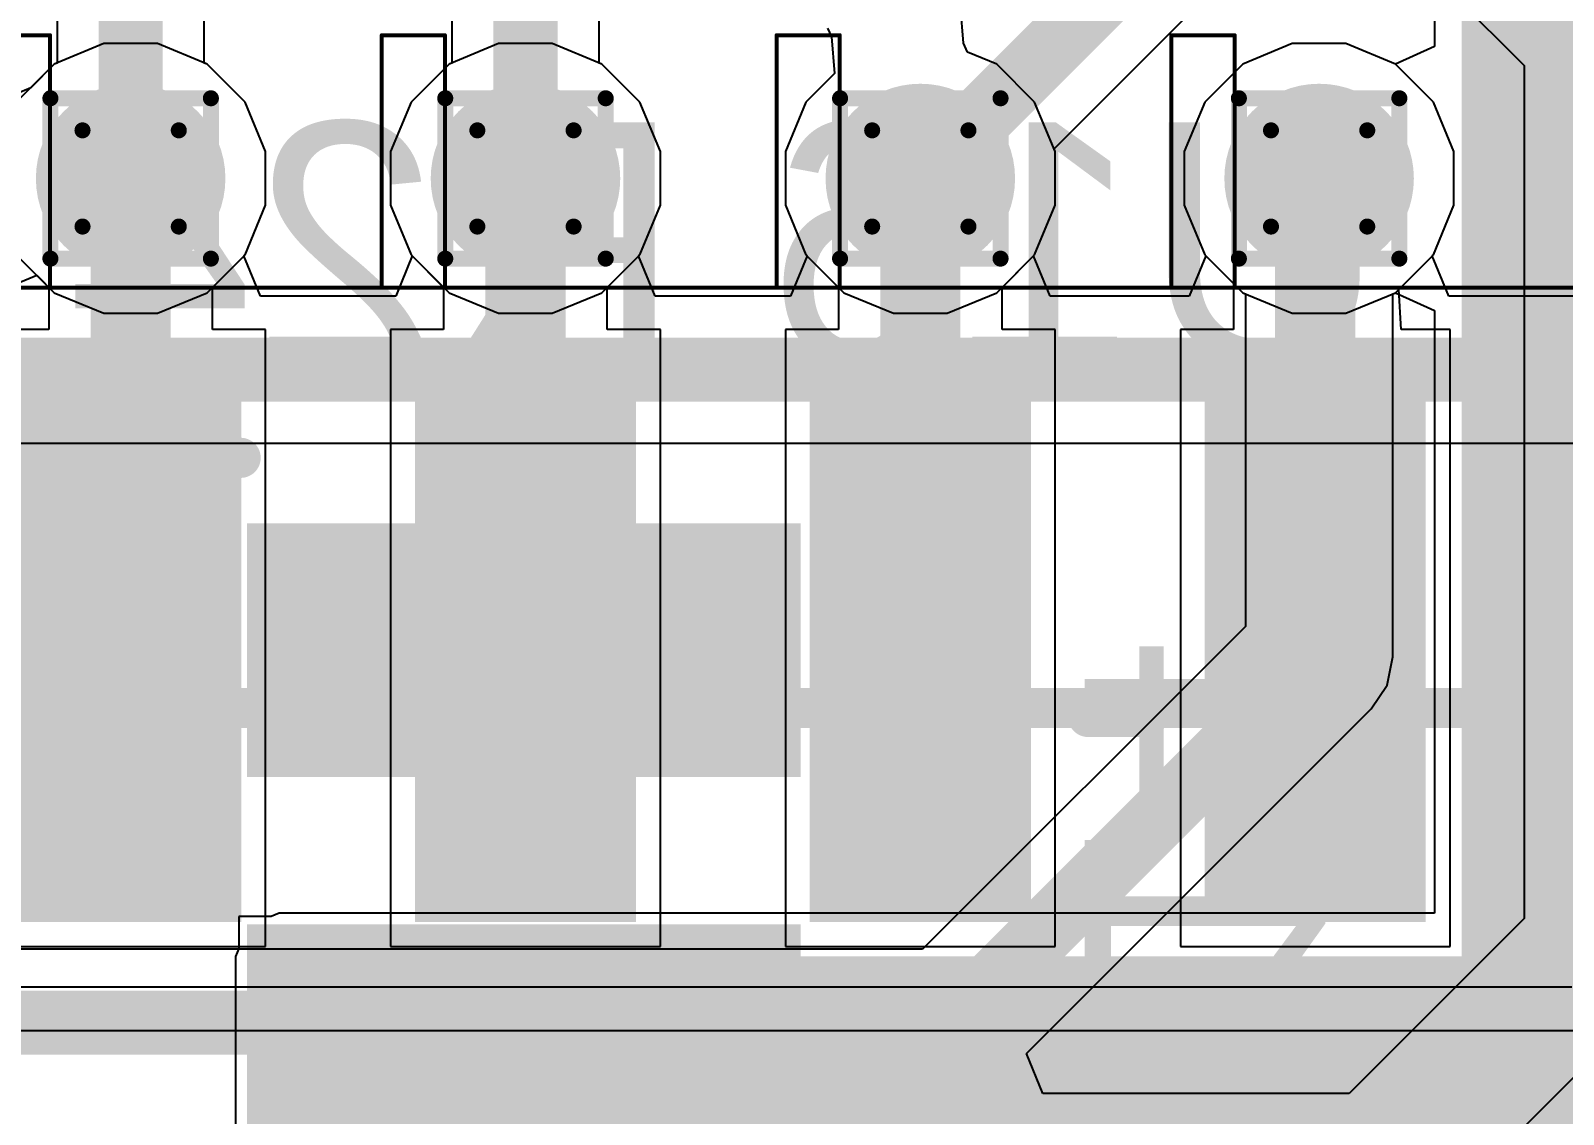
# Model space of a CAD drawing. Header units: inches. Extents: x -6 to 5433, y -4 to 5447.
# Drawn here: x 34.291 to 39.143, y -0.291 to 3.142 of the extents above; entities that cross this region are included whole.
import ezdxf

# ---------------------------------------------------------------- set-up
doc = ezdxf.new("R2010")
doc.units = ezdxf.units.IN
for name, color, linetype in [('Bottom Layer', 5, 'Continuous'), ('Bottom Overlay', 54, 'Continuous'), ('Bottom Paste', 16, 'Continuous'), ('Bottom Solder', 6, 'Continuous'), ('Dimensions', 6, 'Continuous'), ('Drill Drawing', 1, 'Continuous'), ('Ground', 16, 'Continuous'), ('Mechanical 4', 56, 'Continuous'), ('Power', 76, 'Continuous'), ('Top Layer', 1, 'Continuous'), ('Top Overlay', 2, 'Continuous'), ('Top Paste', 8, 'Continuous'), ('Top Solder', 216, 'Continuous'), ('Via Holes', 16, 'Continuous')]:
    doc.layers.add(name, color=color, linetype=linetype)
doc.styles.add('Arial', font='', dxfattribs={"height": 0.2})
doc.styles.get('Arial').set_extended_font_data('Arial')

# ---------------------------------------------------------------- blocks, each defined once
blk = doc.blocks.new('SOIC_8_0_154___3_90___W______B_25')
at = {"layer": 'Bottom Layer'}
for points in [[(3.475, 2.205), (3.475, 1.605), (1.925, 1.605), (1.925, 2.205)], [(3.475, 0.935), (3.475, 0.335), (1.925, 0.335), (1.925, 0.935)]]:
    blk.add_hatch(color=5, dxfattribs=at).paths.add_polyline_path(points)
at = {"layer": 'Bottom Paste'}
for points in [[(3.475, 2.205), (3.475, 1.605), (1.925, 1.605), (1.925, 2.205)], [(3.475, 0.935), (3.475, 0.335), (1.925, 0.335), (1.925, 0.935)]]:
    blk.add_hatch(color=16, dxfattribs=at).paths.add_polyline_path(points)
at = {"layer": 'Bottom Solder'}
for points in [[(3.5766, 2.3066), (3.5766, 1.5034), (1.8234, 1.5034), (1.8234, 2.3066)], [(3.5766, 1.0366), (3.5766, 0.2334), (1.8234, 0.2334), (1.8234, 1.0366)]]:
    blk.add_hatch(color=6, dxfattribs=at).paths.add_polyline_path(points)
at = {"layer": 'Bottom Overlay'}
blk.add_lwpolyline([(-1.8288, 2.5146, 0.127, 0.127, 0), (1.8034, 2.5146, 0.127, 0.127, 0)], format="xyseb", dxfattribs=at)
blk.add_lwpolyline([(1.7716, 2.5146, 0.0635, 0.0635, 1), (1.8352, 2.5146, 0.0635, 0.0635, 1)], format="xyseb", close=True, dxfattribs=at)
blk = doc.blocks.new('MY_927_02_B_30')
at = {"layer": 'Bottom Layer'}
blk.add_hatch(color=5, dxfattribs=at).paths.add_polyline_path([(4.7, 2.25), (8.2, 2.25), (8.2, -2.25), (4.7, -2.25)])
at = {"layer": 'Bottom Paste'}
blk.add_hatch(color=16, dxfattribs=at).paths.add_polyline_path([(4.7, 2.25), (8.2, 2.25), (8.2, -2.25), (4.7, -2.25)])
at = {"layer": 'Bottom Solder'}
blk.add_hatch(color=6, dxfattribs=at).paths.add_polyline_path([(4.6492, 2.3008), (8.2508, 2.3008), (8.2508, -2.3008), (4.6492, -2.3008)])
blk = doc.blocks.new('SM08B_GHS_TB_LF__SN__156')
at = {"layer": 'Top Layer'}
for points in [[(-0.9251, 2.4499), (-0.3251, 2.4499), (-0.3251, 0.7499), (-0.9251, 0.7499)], [(0.3248, 2.4499), (0.9248, 2.4499), (0.9248, 0.7499), (0.3248, 0.7499)], [(1.5748, 2.4499), (2.1748, 2.4499), (2.1748, 0.7499), (1.5748, 0.7499)], [(2.825, 2.4499), (3.425, 2.4499), (3.425, 0.7499), (2.825, 0.7499)]]:
    blk.add_hatch(color=1, dxfattribs=at).paths.add_polyline_path(points)
at = {"layer": 'Top Paste'}
for points in [[(-0.9251, 2.4499), (-0.3251, 2.4499), (-0.3251, 0.7499), (-0.9251, 0.7499)], [(0.3248, 2.4499), (0.9248, 2.4499), (0.9248, 0.7499), (0.3248, 0.7499)], [(1.5748, 2.4499), (2.1748, 2.4499), (2.1748, 0.7499), (1.5748, 0.7499)], [(2.825, 2.4499), (3.425, 2.4499), (3.425, 0.7499), (2.825, 0.7499)]]:
    blk.add_hatch(color=8, dxfattribs=at).paths.add_polyline_path(points)
at = {"layer": 'Top Solder'}
for points in [[(-0.9751, 2.5), (-0.2751, 2.5), (-0.2751, 0.6999), (-0.9751, 0.6999)], [(0.2748, 2.5), (0.9749, 2.5), (0.9749, 0.6999), (0.2748, 0.6999)], [(1.5248, 2.5), (2.2248, 2.5), (2.2248, 0.6999), (1.5248, 0.6999)], [(2.775, 2.5), (3.475, 2.5), (3.475, 0.6999), (2.775, 0.6999)]]:
    blk.add_hatch(color=216, dxfattribs=at).paths.add_polyline_path(points)
at = {"layer": 'Top Overlay'}
for points in [[(-0.094, 1.3499, 0.1274, 0.1274, 0), (0.0937, 1.3499, 0.1274, 0.1274, 0)], [(1.156, 1.3499, 0.1274, 0.1274, 0), (1.3437, 1.3499, 0.1274, 0.1274, 0)], [(2.406, 1.3499, 0.1274, 0.1274, 0), (2.5937, 1.3499, 0.1274, 0.1274, 0)], [(3.656, 1.3499, 0.1274, 0.1274, 0), (3.8437, 1.3499, 0.1274, 0.1274, 0)]]:
    blk.add_lwpolyline(points, format="xyseb", dxfattribs=at)
for points in [[(-0.1259, 1.3499, 0.0637, 0.0637, 1), (-0.0622, 1.3499, 0.0637, 0.0637, 1)], [(0.0619, 1.3499, 0.0637, 0.0637, 1), (0.1255, 1.3499, 0.0637, 0.0637, 1)], [(1.1241, 1.3499, 0.0637, 0.0637, 1), (1.1878, 1.3499, 0.0637, 0.0637, 1)], [(1.3119, 1.3499, 0.0637, 0.0637, 1), (1.3756, 1.3499, 0.0637, 0.0637, 1)], [(2.3741, 1.3499, 0.0637, 0.0637, 1), (2.4378, 1.3499, 0.0637, 0.0637, 1)], [(2.5619, 1.3499, 0.0637, 0.0637, 1), (2.6256, 1.3499, 0.0637, 0.0637, 1)], [(3.6242, 1.3499, 0.0637, 0.0637, 1), (3.6878, 1.3499, 0.0637, 0.0637, 1)], [(3.8119, 1.3499, 0.0637, 0.0637, 1), (3.8756, 1.3499, 0.0637, 0.0637, 1)]]:
    blk.add_lwpolyline(points, format="xyseb", close=True, dxfattribs=at)

msp = doc.modelspace()

# ---------------------------------------------------------------- hatches: boundary and pattern name
at = {"layer": 'Bottom Layer'}
for points in [[(38.8723, -1.1519), (43.4594, -1.1519), (43.4594, 3.3481), (38.8723, 3.3481)], [(35.0771, -0.3905), (39.243, -0.3905), (39.243, 0.2095), (35.0771, 0.2095)]]:
    msp.add_hatch(color=5, dxfattribs=at).paths.add_polyline_path(points)
h = msp.add_hatch(color=5, dxfattribs=at)
edge = h.paths.add_edge_path()
edge.add_arc((34.6073, 2.6741), 0.3, 0, 360)
h = msp.add_hatch(color=5, dxfattribs=at)
edge = h.paths.add_edge_path()
edge.add_arc((35.8572, 2.6741), 0.3, 0, 360)
h = msp.add_hatch(color=5, dxfattribs=at)
edge = h.paths.add_edge_path()
edge.add_arc((37.1071, 2.6741), 0.3, 0, 360)
h = msp.add_hatch(color=5, dxfattribs=at)
edge = h.paths.add_edge_path()
edge.add_arc((38.3696, 2.6741), 0.3, 0, 360)
at = {"layer": 'Ground'}
h = msp.add_hatch(color=16, dxfattribs=at)
edge = h.paths.add_edge_path()
edge.add_arc((34.6073, 2.6741), 0.3, 0, 360)
h = msp.add_hatch(color=16, dxfattribs=at)
edge = h.paths.add_edge_path()
edge.add_arc((35.8572, 2.6741), 0.3, 0, 360)
h = msp.add_hatch(color=16, dxfattribs=at)
edge = h.paths.add_edge_path()
edge.add_arc((37.1071, 2.6741), 0.3, 0, 360)
h = msp.add_hatch(color=16, dxfattribs=at)
edge = h.paths.add_edge_path()
edge.add_arc((38.3696, 2.6741), 0.3, 0, 360)
at = {"layer": 'Power'}
h = msp.add_hatch(color=76, dxfattribs=at)
edge = h.paths.add_edge_path()
edge.add_arc((34.6073, 2.6741), 0.3, 0, 360)
h = msp.add_hatch(color=76, dxfattribs=at)
edge = h.paths.add_edge_path()
edge.add_arc((35.8572, 2.6741), 0.3, 0, 360)
h = msp.add_hatch(color=76, dxfattribs=at)
edge = h.paths.add_edge_path()
edge.add_arc((37.1071, 2.6741), 0.3, 0, 360)
h = msp.add_hatch(color=76, dxfattribs=at)
edge = h.paths.add_edge_path()
edge.add_arc((38.3696, 2.6741), 0.3, 0, 360)
at = {"layer": 'Top Layer'}
h = msp.add_hatch(color=1, dxfattribs=at)
edge = h.paths.add_edge_path()
edge.add_arc((34.6073, 2.6741), 0.3, 0, 360)
h = msp.add_hatch(color=1, dxfattribs=at)
edge = h.paths.add_edge_path()
edge.add_arc((35.8572, 2.6741), 0.3, 0, 360)
h = msp.add_hatch(color=1, dxfattribs=at)
edge = h.paths.add_edge_path()
edge.add_arc((37.1071, 2.6741), 0.3, 0, 360)
h = msp.add_hatch(color=1, dxfattribs=at)
edge = h.paths.add_edge_path()
edge.add_arc((38.3696, 2.6741), 0.3, 0, 360)
at = {"layer": 'Via Holes'}
h = msp.add_hatch(color=7, dxfattribs=at)
edge = h.paths.add_edge_path()
edge.add_arc((34.6073, 2.6741), 0.15, 0, 360)
h = msp.add_hatch(color=7, dxfattribs=at)
edge = h.paths.add_edge_path()
edge.add_arc((35.8572, 2.6741), 0.15, 0, 360)
h = msp.add_hatch(color=7, dxfattribs=at)
edge = h.paths.add_edge_path()
edge.add_arc((37.1071, 2.6741), 0.15, 0, 360)
h = msp.add_hatch(color=7, dxfattribs=at)
edge = h.paths.add_edge_path()
edge.add_arc((38.3696, 2.6741), 0.15, 0, 360)

# ---------------------------------------------------------------- linework, layer by layer
at = {"layer": 'Bottom Layer'}
for p, q in [((38.7348, 3.3481), (38.7348, 3.0923)), ((37.2436, 3.1022), (37.2339, 3.2184)), ((36.8137, 3.1505), (36.8261, 3.1229)), ((36.8261, 3.1229), (36.8358, 3.0066)), ((34.5223, 3.1011), (34.3654, 3.0361)), ((34.6922, 3.1011), (34.5223, 3.1011)), ((34.8491, 3.0361), (34.6922, 3.1011)), ((35.7723, 3.1011), (35.6153, 3.0361)), ((35.9421, 3.1011), (35.7723, 3.1011)), ((36.0991, 3.0361), (35.9421, 3.1011)), ((37.256, 3.0746), (37.2436, 3.1022)), ((37.349, 3.0361), (37.256, 3.0746)), ((38.2846, 3.1011), (38.1277, 3.0361)), ((38.4545, 3.1011), (38.2846, 3.1011)), ((38.6114, 3.0361), (38.4545, 3.1011)), ((38.7348, 3.0923), (38.6114, 3.0361)), ((34.3654, 3.0361), (34.2908, 2.9615)), ((34.9693, 2.916), (34.8491, 3.0361)), ((35.6153, 3.0361), (35.4952, 2.916)), ((36.2192, 2.916), (36.0991, 3.0361)), ((37.4691, 2.916), (37.349, 3.0361)), ((38.1277, 3.0361), (38.0076, 2.916)), ((34.2908, 2.9615), (34.1828, 2.9154)), ((36.8358, 3.0066), (36.7452, 2.916)), ((35.0343, 2.7591), (34.9693, 2.916)), ((35.4952, 2.916), (35.4302, 2.7591)), ((36.2842, 2.7591), (36.2192, 2.916)), ((36.7452, 2.916), (36.6801, 2.7591)), ((37.5341, 2.7591), (37.4691, 2.916)), ((38.0076, 2.916), (37.9426, 2.7591)), ((35.0343, 2.5892), (35.0343, 2.7591)), ((35.4302, 2.7591), (35.4302, 2.5892)), ((36.2842, 2.5892), (36.2842, 2.7591)), ((36.6801, 2.7591), (36.6801, 2.5892)), ((37.5341, 2.5892), (37.5341, 2.7591)), ((37.9426, 2.7591), (37.9426, 2.5892)), ((34.9693, 2.4322), (35.0343, 2.5892)), ((35.4302, 2.5892), (35.4952, 2.4322)), ((36.2192, 2.4322), (36.2842, 2.5892)), ((36.6801, 2.5892), (36.7452, 2.4322)), ((37.4691, 2.4322), (37.5341, 2.5892)), ((37.9426, 2.5892), (38.0076, 2.4322)), ((34.8491, 2.3121), (34.9693, 2.4322)), ((35.4952, 2.4322), (35.6153, 2.3121)), ((36.0991, 2.3121), (36.2192, 2.4322)), ((36.7452, 2.4322), (36.8653, 2.3121)), ((37.349, 2.3121), (37.4691, 2.4322)), ((38.0076, 2.4322), (38.1277, 2.3121)), ((34.1828, 2.3151), (34.3098, 2.3677)), ((34.3098, 2.3677), (34.3654, 2.3121)), ((34.3654, 2.3121), (34.5223, 2.2471)), ((34.6922, 2.2471), (34.8491, 2.3121)), ((35.6153, 2.3121), (35.7723, 2.2471)), ((35.9421, 2.2471), (36.0991, 2.3121)), ((36.8653, 2.3121), (37.0222, 2.2471)), ((37.1921, 2.2471), (37.349, 2.3121)), ((38.1277, 2.3121), (38.2846, 2.2471)), ((38.4545, 2.2471), (38.6114, 2.3121)), ((38.6114, 2.3121), (38.7348, 2.2559)), ((34.5223, 2.2471), (34.6922, 2.2471)), ((35.7723, 2.2471), (35.9421, 2.2471)), ((37.0222, 2.2471), (37.1921, 2.2471)), ((38.2846, 2.2471), (38.4545, 2.2471)), ((38.7348, 2.2559), (38.7348, 0.347)), ((35.0771, 0.347), (35.0518, 0.3365)), ((38.7348, 0.347), (35.0771, 0.347)), ((35.0518, 0.3365), (34.9501, 0.3365)), ((34.9501, 0.3365), (34.9501, 0.2348)), ((34.9501, 0.2348), (34.9396, 0.2095)), ((34.9396, 0.2095), (34.9396, -0.3905))]:
    msp.add_line(p, q, dxfattribs=at)
at = {"layer": 'Dimensions'}
msp.add_lwpolyline([(32.5832, 0.9965, 0.127, 0.127, 0), (61.5832, 0.9965, 0.127, 0.127, 0)], format="xyseb", dxfattribs=at)
at = {"layer": 'Drill Drawing'}
for points in [[(34.3533, 2.9281, 0.0508, 0.0508, 0), (34.8613, 2.9281, 0.0508, 0.0508, 0)], [(34.3533, 2.4201, 0.0508, 0.0508, 0), (34.3533, 2.9281, 0.0508, 0.0508, 0)], [(34.8613, 2.4201, 0.0508, 0.0508, 0), (34.8613, 2.9281, 0.0508, 0.0508, 0)], [(35.6032, 2.9281, 0.0508, 0.0508, 0), (36.1112, 2.9281, 0.0508, 0.0508, 0)], [(35.6032, 2.4201, 0.0508, 0.0508, 0), (35.6032, 2.9281, 0.0508, 0.0508, 0)], [(36.1112, 2.4201, 0.0508, 0.0508, 0), (36.1112, 2.9281, 0.0508, 0.0508, 0)], [(36.8531, 2.9281, 0.0508, 0.0508, 0), (37.3611, 2.9281, 0.0508, 0.0508, 0)], [(36.8531, 2.4201, 0.0508, 0.0508, 0), (36.8531, 2.9281, 0.0508, 0.0508, 0)], [(37.3611, 2.4201, 0.0508, 0.0508, 0), (37.3611, 2.9281, 0.0508, 0.0508, 0)], [(38.1156, 2.9281, 0.0508, 0.0508, 0), (38.6236, 2.9281, 0.0508, 0.0508, 0)], [(38.1156, 2.4201, 0.0508, 0.0508, 0), (38.1156, 2.9281, 0.0508, 0.0508, 0)], [(38.6236, 2.4201, 0.0508, 0.0508, 0), (38.6236, 2.9281, 0.0508, 0.0508, 0)], [(34.4549, 2.8265, 0.0508, 0.0508, 0), (34.7597, 2.8265, 0.0508, 0.0508, 0)], [(34.4549, 2.5217, 0.0508, 0.0508, 0), (34.4549, 2.8265, 0.0508, 0.0508, 0)], [(34.7597, 2.5217, 0.0508, 0.0508, 0), (34.7597, 2.8265, 0.0508, 0.0508, 0)], [(35.7048, 2.8265, 0.0508, 0.0508, 0), (36.0096, 2.8265, 0.0508, 0.0508, 0)], [(35.7048, 2.5217, 0.0508, 0.0508, 0), (35.7048, 2.8265, 0.0508, 0.0508, 0)], [(36.0096, 2.5217, 0.0508, 0.0508, 0), (36.0096, 2.8265, 0.0508, 0.0508, 0)], [(36.9547, 2.8265, 0.0508, 0.0508, 0), (37.2595, 2.8265, 0.0508, 0.0508, 0)], [(36.9547, 2.5217, 0.0508, 0.0508, 0), (36.9547, 2.8265, 0.0508, 0.0508, 0)], [(37.2595, 2.5217, 0.0508, 0.0508, 0), (37.2595, 2.8265, 0.0508, 0.0508, 0)], [(38.2172, 2.8265, 0.0508, 0.0508, 0), (38.522, 2.8265, 0.0508, 0.0508, 0)], [(38.2172, 2.5217, 0.0508, 0.0508, 0), (38.2172, 2.8265, 0.0508, 0.0508, 0)], [(38.522, 2.5217, 0.0508, 0.0508, 0), (38.522, 2.8265, 0.0508, 0.0508, 0)], [(34.4549, 2.5217, 0.0508, 0.0508, 0), (34.7597, 2.5217, 0.0508, 0.0508, 0)], [(35.7048, 2.5217, 0.0508, 0.0508, 0), (36.0096, 2.5217, 0.0508, 0.0508, 0)], [(36.9547, 2.5217, 0.0508, 0.0508, 0), (37.2595, 2.5217, 0.0508, 0.0508, 0)], [(38.2172, 2.5217, 0.0508, 0.0508, 0), (38.522, 2.5217, 0.0508, 0.0508, 0)], [(34.3533, 2.4201, 0.0508, 0.0508, 0), (34.8613, 2.4201, 0.0508, 0.0508, 0)], [(35.6032, 2.4201, 0.0508, 0.0508, 0), (36.1112, 2.4201, 0.0508, 0.0508, 0)], [(36.8531, 2.4201, 0.0508, 0.0508, 0), (37.3611, 2.4201, 0.0508, 0.0508, 0)], [(38.1156, 2.4201, 0.0508, 0.0508, 0), (38.6236, 2.4201, 0.0508, 0.0508, 0)]]:
    msp.add_lwpolyline(points, format="xyseb", dxfattribs=at)
for points in [[(34.3406, 2.9281, 0.0254, 0.0254, 1), (34.366, 2.9281, 0.0254, 0.0254, 1)], [(34.3406, 2.9281, 0.0254, 0.0254, 1), (34.366, 2.9281, 0.0254, 0.0254, 1)], [(34.8486, 2.9281, 0.0254, 0.0254, 1), (34.874, 2.9281, 0.0254, 0.0254, 1)], [(34.8486, 2.9281, 0.0254, 0.0254, 1), (34.874, 2.9281, 0.0254, 0.0254, 1)], [(35.5905, 2.9281, 0.0254, 0.0254, 1), (35.6159, 2.9281, 0.0254, 0.0254, 1)], [(35.5905, 2.9281, 0.0254, 0.0254, 1), (35.6159, 2.9281, 0.0254, 0.0254, 1)], [(36.0985, 2.9281, 0.0254, 0.0254, 1), (36.1239, 2.9281, 0.0254, 0.0254, 1)], [(36.0985, 2.9281, 0.0254, 0.0254, 1), (36.1239, 2.9281, 0.0254, 0.0254, 1)], [(36.8404, 2.9281, 0.0254, 0.0254, 1), (36.8658, 2.9281, 0.0254, 0.0254, 1)], [(36.8404, 2.9281, 0.0254, 0.0254, 1), (36.8658, 2.9281, 0.0254, 0.0254, 1)], [(37.3484, 2.9281, 0.0254, 0.0254, 1), (37.3738, 2.9281, 0.0254, 0.0254, 1)], [(37.3484, 2.9281, 0.0254, 0.0254, 1), (37.3738, 2.9281, 0.0254, 0.0254, 1)], [(38.1029, 2.9281, 0.0254, 0.0254, 1), (38.1283, 2.9281, 0.0254, 0.0254, 1)], [(38.1029, 2.9281, 0.0254, 0.0254, 1), (38.1283, 2.9281, 0.0254, 0.0254, 1)], [(38.6109, 2.9281, 0.0254, 0.0254, 1), (38.6363, 2.9281, 0.0254, 0.0254, 1)], [(38.6109, 2.9281, 0.0254, 0.0254, 1), (38.6363, 2.9281, 0.0254, 0.0254, 1)], [(34.4422, 2.8265, 0.0254, 0.0254, 1), (34.4676, 2.8265, 0.0254, 0.0254, 1)], [(34.4422, 2.8265, 0.0254, 0.0254, 1), (34.4676, 2.8265, 0.0254, 0.0254, 1)], [(34.747, 2.8265, 0.0254, 0.0254, 1), (34.7724, 2.8265, 0.0254, 0.0254, 1)], [(34.747, 2.8265, 0.0254, 0.0254, 1), (34.7724, 2.8265, 0.0254, 0.0254, 1)], [(35.6921, 2.8265, 0.0254, 0.0254, 1), (35.7175, 2.8265, 0.0254, 0.0254, 1)], [(35.6921, 2.8265, 0.0254, 0.0254, 1), (35.7175, 2.8265, 0.0254, 0.0254, 1)], [(35.9969, 2.8265, 0.0254, 0.0254, 1), (36.0223, 2.8265, 0.0254, 0.0254, 1)], [(35.9969, 2.8265, 0.0254, 0.0254, 1), (36.0223, 2.8265, 0.0254, 0.0254, 1)], [(36.942, 2.8265, 0.0254, 0.0254, 1), (36.9674, 2.8265, 0.0254, 0.0254, 1)], [(36.942, 2.8265, 0.0254, 0.0254, 1), (36.9674, 2.8265, 0.0254, 0.0254, 1)], [(37.2468, 2.8265, 0.0254, 0.0254, 1), (37.2722, 2.8265, 0.0254, 0.0254, 1)], [(37.2468, 2.8265, 0.0254, 0.0254, 1), (37.2722, 2.8265, 0.0254, 0.0254, 1)], [(38.2045, 2.8265, 0.0254, 0.0254, 1), (38.2299, 2.8265, 0.0254, 0.0254, 1)], [(38.2045, 2.8265, 0.0254, 0.0254, 1), (38.2299, 2.8265, 0.0254, 0.0254, 1)], [(38.5093, 2.8265, 0.0254, 0.0254, 1), (38.5347, 2.8265, 0.0254, 0.0254, 1)], [(38.5093, 2.8265, 0.0254, 0.0254, 1), (38.5347, 2.8265, 0.0254, 0.0254, 1)], [(34.4422, 2.5217, 0.0254, 0.0254, 1), (34.4676, 2.5217, 0.0254, 0.0254, 1)], [(34.4422, 2.5217, 0.0254, 0.0254, 1), (34.4676, 2.5217, 0.0254, 0.0254, 1)], [(34.747, 2.5217, 0.0254, 0.0254, 1), (34.7724, 2.5217, 0.0254, 0.0254, 1)], [(34.747, 2.5217, 0.0254, 0.0254, 1), (34.7724, 2.5217, 0.0254, 0.0254, 1)], [(35.6921, 2.5217, 0.0254, 0.0254, 1), (35.7175, 2.5217, 0.0254, 0.0254, 1)], [(35.6921, 2.5217, 0.0254, 0.0254, 1), (35.7175, 2.5217, 0.0254, 0.0254, 1)], [(35.9969, 2.5217, 0.0254, 0.0254, 1), (36.0223, 2.5217, 0.0254, 0.0254, 1)], [(35.9969, 2.5217, 0.0254, 0.0254, 1), (36.0223, 2.5217, 0.0254, 0.0254, 1)], [(36.942, 2.5217, 0.0254, 0.0254, 1), (36.9674, 2.5217, 0.0254, 0.0254, 1)], [(36.942, 2.5217, 0.0254, 0.0254, 1), (36.9674, 2.5217, 0.0254, 0.0254, 1)], [(37.2468, 2.5217, 0.0254, 0.0254, 1), (37.2722, 2.5217, 0.0254, 0.0254, 1)], [(37.2468, 2.5217, 0.0254, 0.0254, 1), (37.2722, 2.5217, 0.0254, 0.0254, 1)], [(38.2045, 2.5217, 0.0254, 0.0254, 1), (38.2299, 2.5217, 0.0254, 0.0254, 1)], [(38.2045, 2.5217, 0.0254, 0.0254, 1), (38.2299, 2.5217, 0.0254, 0.0254, 1)], [(38.5093, 2.5217, 0.0254, 0.0254, 1), (38.5347, 2.5217, 0.0254, 0.0254, 1)], [(38.5093, 2.5217, 0.0254, 0.0254, 1), (38.5347, 2.5217, 0.0254, 0.0254, 1)], [(34.3406, 2.4201, 0.0254, 0.0254, 1), (34.366, 2.4201, 0.0254, 0.0254, 1)], [(34.3406, 2.4201, 0.0254, 0.0254, 1), (34.366, 2.4201, 0.0254, 0.0254, 1)], [(34.8486, 2.4201, 0.0254, 0.0254, 1), (34.874, 2.4201, 0.0254, 0.0254, 1)], [(34.8486, 2.4201, 0.0254, 0.0254, 1), (34.874, 2.4201, 0.0254, 0.0254, 1)], [(35.5905, 2.4201, 0.0254, 0.0254, 1), (35.6159, 2.4201, 0.0254, 0.0254, 1)], [(35.5905, 2.4201, 0.0254, 0.0254, 1), (35.6159, 2.4201, 0.0254, 0.0254, 1)], [(36.0985, 2.4201, 0.0254, 0.0254, 1), (36.1239, 2.4201, 0.0254, 0.0254, 1)], [(36.0985, 2.4201, 0.0254, 0.0254, 1), (36.1239, 2.4201, 0.0254, 0.0254, 1)], [(36.8404, 2.4201, 0.0254, 0.0254, 1), (36.8658, 2.4201, 0.0254, 0.0254, 1)], [(36.8404, 2.4201, 0.0254, 0.0254, 1), (36.8658, 2.4201, 0.0254, 0.0254, 1)], [(37.3484, 2.4201, 0.0254, 0.0254, 1), (37.3738, 2.4201, 0.0254, 0.0254, 1)], [(37.3484, 2.4201, 0.0254, 0.0254, 1), (37.3738, 2.4201, 0.0254, 0.0254, 1)], [(38.1029, 2.4201, 0.0254, 0.0254, 1), (38.1283, 2.4201, 0.0254, 0.0254, 1)], [(38.1029, 2.4201, 0.0254, 0.0254, 1), (38.1283, 2.4201, 0.0254, 0.0254, 1)], [(38.6109, 2.4201, 0.0254, 0.0254, 1), (38.6363, 2.4201, 0.0254, 0.0254, 1)], [(38.6109, 2.4201, 0.0254, 0.0254, 1), (38.6363, 2.4201, 0.0254, 0.0254, 1)]]:
    msp.add_lwpolyline(points, format="xyseb", close=True, dxfattribs=at)
at = {"layer": 'Ground'}
for p, q in [((34.8404, 3.0398), (34.8404, 4.7627)), ((34.3742, 4.6662), (34.3742, 3.0398)), ((36.0903, 3.0398), (36.0903, 4.351)), ((35.6241, 4.2544), (35.6241, 3.0398)), ((37.5305, 2.7679), (38.0805, 3.3179)), ((38.7325, 3.3179), (39.019, 3.0314)), ((36.8137, 3.1505), (36.8261, 3.1229)), ((36.8261, 3.1229), (36.8358, 3.0066)), ((38.2846, 3.1011), (38.1277, 3.0361)), ((38.4545, 3.1011), (38.2846, 3.1011)), ((38.6114, 3.0361), (38.4545, 3.1011)), ((34.3654, 3.0361), (34.2453, 2.916)), ((34.3742, 3.0398), (34.3654, 3.0361)), ((34.8491, 3.0361), (34.8404, 3.0398)), ((34.9693, 2.916), (34.8491, 3.0361)), ((35.6153, 3.0361), (35.4952, 2.916)), ((35.6241, 3.0398), (35.6153, 3.0361)), ((36.0991, 3.0361), (36.0903, 3.0398)), ((36.2192, 2.916), (36.0991, 3.0361)), ((38.1277, 3.0361), (38.0076, 2.916)), ((38.7315, 2.916), (38.6114, 3.0361)), ((39.019, 3.0314), (39.019, 0.3296)), ((36.8358, 3.0066), (36.7452, 2.916)), ((35.0343, 2.7591), (34.9693, 2.916)), ((35.4952, 2.916), (35.4302, 2.7591)), ((36.2842, 2.7591), (36.2192, 2.916)), ((36.7452, 2.916), (36.6801, 2.7591)), ((38.0076, 2.916), (37.9426, 2.7591)), ((38.7966, 2.7591), (38.7315, 2.916)), ((37.5341, 2.7591), (37.5305, 2.7679)), ((35.0343, 2.5892), (35.0343, 2.7591)), ((35.4302, 2.7591), (35.4302, 2.5892)), ((36.2842, 2.5892), (36.2842, 2.7591)), ((36.6801, 2.7591), (36.6801, 2.5892)), ((37.5341, 2.5892), (37.5341, 2.7591)), ((37.9426, 2.7591), (37.9426, 2.5892)), ((38.7966, 2.5892), (38.7966, 2.7591)), ((34.9693, 2.4322), (35.0343, 2.5892)), ((35.4302, 2.5892), (35.4952, 2.4322)), ((36.2192, 2.4322), (36.2842, 2.5892)), ((36.6801, 2.5892), (36.7452, 2.4322)), ((37.4691, 2.4322), (37.5341, 2.5892)), ((37.9426, 2.5892), (38.0076, 2.4322)), ((38.7315, 2.4322), (38.7966, 2.5892)), ((34.2453, 2.4322), (34.3654, 2.3121)), ((34.8491, 2.3121), (34.9693, 2.4322)), ((35.4952, 2.4322), (35.6153, 2.3121)), ((36.0991, 2.3121), (36.2192, 2.4322)), ((36.7452, 2.4322), (36.8653, 2.3121)), ((37.349, 2.3121), (37.4691, 2.4322)), ((38.0076, 2.4322), (38.1277, 2.3121)), ((38.6114, 2.3121), (38.7315, 2.4322)), ((34.3654, 2.3121), (34.5223, 2.2471)), ((34.6922, 2.2471), (34.8491, 2.3121)), ((35.6153, 2.3121), (35.7723, 2.2471)), ((35.9421, 2.2471), (36.0991, 2.3121)), ((36.8653, 2.3121), (37.0222, 2.2471)), ((37.1921, 2.2471), (37.349, 2.3121)), ((38.1277, 2.3121), (38.1365, 2.3085)), ((38.1365, 2.3085), (38.1365, 1.2551)), ((38.6026, 2.3085), (38.6114, 2.3121)), ((38.6026, 1.1586), (38.6026, 2.3085)), ((34.5223, 2.2471), (34.6922, 2.2471)), ((35.7723, 2.2471), (35.9421, 2.2471)), ((37.0222, 2.2471), (37.1921, 2.2471)), ((38.1365, 1.2551), (37.1145, 0.2331)), ((38.5849, 1.0694), (38.6026, 1.1586)), ((38.5344, 0.9937), (38.5849, 1.0694)), ((37.4428, -0.0979), (38.5344, 0.9937)), ((39.019, 0.3296), (38.4645, -0.2249)), ((37.1145, 0.2331), (26.175, 0.2331)), ((38.7259, -0.6227), (39.3655, 0.0169)), ((37.4954, -0.2249), (37.4428, -0.0979)), ((38.4645, -0.2249), (37.4954, -0.2249))]:
    msp.add_line(p, q, dxfattribs=at)
for points in [[(34.6073, 2.6741, 0.2032, 0.2032, 0), (34.6073, 4.7627, 0.2032, 0.2032, 0)], [(35.8572, 2.6741, 0.2032, 0.2032, 0), (35.8572, 4.351, 0.2032, 0.2032, 0)], [(37.1071, 2.6741, 0.2032, 0.2032, 0), (37.984, 3.551, 0.2032, 0.2032, 0)], [(38.829, 3.551, 0.2032, 0.2032, 0), (39.2521, 3.1279, 0.2032, 0.2032, 0)], [(38.3696, 1.1586, 0.2032, 0.2032, 0), (38.3696, 2.6741, 0.2032, 0.2032, 0)], [(37.211, 0, 0.2032, 0.2032, 0), (38.3696, 1.1586, 0.2032, 0.2032, 0)], [(38.5611, -0.4579, 0.2032, 0.2032, 0), (39.2521, 0.2331, 0.2032, 0.2032, 0)], [(17.7443, 0, 0.2032, 0.2032, 0), (37.211, 0, 0.2032, 0.2032, 0)]]:
    msp.add_lwpolyline(points, format="xyseb", dxfattribs=at)
for points in [[(34.5565, 2.6741, 0.1016, 0.1016, 1), (34.6581, 2.6741, 0.1016, 0.1016, 1)], [(35.8064, 2.6741, 0.1016, 0.1016, 1), (35.908, 2.6741, 0.1016, 0.1016, 1)], [(37.0563, 2.6741, 0.1016, 0.1016, 1), (37.1579, 2.6741, 0.1016, 0.1016, 1)], [(38.3188, 2.6741, 0.1016, 0.1016, 1), (38.4204, 2.6741, 0.1016, 0.1016, 1)], [(38.3188, 1.1586, 0.1016, 0.1016, 1), (38.4204, 1.1586, 0.1016, 0.1016, 1)], [(38.3188, 1.1586, 0.1016, 0.1016, 1), (38.4204, 1.1586, 0.1016, 0.1016, 1)], [(37.1602, 0, 0.1016, 0.1016, 1), (37.2618, 0, 0.1016, 0.1016, 1)], [(37.1602, 0, 0.1016, 0.1016, 1), (37.2618, 0, 0.1016, 0.1016, 1)]]:
    msp.add_lwpolyline(points, format="xyseb", close=True, dxfattribs=at)
at = {"layer": 'Mechanical 4'}
for points in [[(34.1521, 3.1279, 0.0127, 0.0127, 0), (34.3521, 3.1279, 0.0127, 0.0127, 0)], [(34.3521, 2.3279, 0.0127, 0.0127, 0), (34.3521, 3.1279, 0.0127, 0.0127, 0)], [(35.4021, 3.1279, 0.0127, 0.0127, 0), (35.6021, 3.1279, 0.0127, 0.0127, 0)], [(35.4021, 2.3279, 0.0127, 0.0127, 0), (35.4021, 3.1279, 0.0127, 0.0127, 0)], [(35.6021, 2.3279, 0.0127, 0.0127, 0), (35.6021, 3.1279, 0.0127, 0.0127, 0)], [(36.6521, 3.1279, 0.0127, 0.0127, 0), (36.8521, 3.1279, 0.0127, 0.0127, 0)], [(36.6521, 2.3279, 0.0127, 0.0127, 0), (36.6521, 3.1279, 0.0127, 0.0127, 0)], [(36.8521, 2.3279, 0.0127, 0.0127, 0), (36.8521, 3.1279, 0.0127, 0.0127, 0)], [(37.9021, 3.1279, 0.0127, 0.0127, 0), (38.1021, 3.1279, 0.0127, 0.0127, 0)], [(37.9021, 2.3279, 0.0127, 0.0127, 0), (37.9021, 3.1279, 0.0127, 0.0127, 0)], [(38.1021, 2.3279, 0.0127, 0.0127, 0), (38.1021, 3.1279, 0.0127, 0.0127, 0)], [(27.0021, 2.3279, 0.0127, 0.0127, 0), (45.2521, 2.3279, 0.0127, 0.0127, 0)]]:
    msp.add_lwpolyline(points, format="xyseb", dxfattribs=at)
for points in [[(34.3489, 3.1279, 0.00635, 0.00635, 1), (34.3553, 3.1279, 0.00635, 0.00635, 1)], [(34.3489, 3.1279, 0.00635, 0.00635, 1), (34.3553, 3.1279, 0.00635, 0.00635, 1)], [(35.3989, 3.1279, 0.00635, 0.00635, 1), (35.4053, 3.1279, 0.00635, 0.00635, 1)], [(35.3989, 3.1279, 0.00635, 0.00635, 1), (35.4053, 3.1279, 0.00635, 0.00635, 1)], [(35.5989, 3.1279, 0.00635, 0.00635, 1), (35.6053, 3.1279, 0.00635, 0.00635, 1)], [(35.5989, 3.1279, 0.00635, 0.00635, 1), (35.6053, 3.1279, 0.00635, 0.00635, 1)], [(36.6489, 3.1279, 0.00635, 0.00635, 1), (36.6553, 3.1279, 0.00635, 0.00635, 1)], [(36.6489, 3.1279, 0.00635, 0.00635, 1), (36.6553, 3.1279, 0.00635, 0.00635, 1)], [(36.8489, 3.1279, 0.00635, 0.00635, 1), (36.8553, 3.1279, 0.00635, 0.00635, 1)], [(36.8489, 3.1279, 0.00635, 0.00635, 1), (36.8553, 3.1279, 0.00635, 0.00635, 1)], [(37.8989, 3.1279, 0.00635, 0.00635, 1), (37.9053, 3.1279, 0.00635, 0.00635, 1)], [(37.8989, 3.1279, 0.00635, 0.00635, 1), (37.9053, 3.1279, 0.00635, 0.00635, 1)], [(38.0989, 3.1279, 0.00635, 0.00635, 1), (38.1053, 3.1279, 0.00635, 0.00635, 1)], [(38.0989, 3.1279, 0.00635, 0.00635, 1), (38.1053, 3.1279, 0.00635, 0.00635, 1)], [(34.3489, 2.3279, 0.00635, 0.00635, 1), (34.3553, 2.3279, 0.00635, 0.00635, 1)], [(35.3989, 2.3279, 0.00635, 0.00635, 1), (35.4053, 2.3279, 0.00635, 0.00635, 1)], [(35.5989, 2.3279, 0.00635, 0.00635, 1), (35.6053, 2.3279, 0.00635, 0.00635, 1)], [(36.6489, 2.3279, 0.00635, 0.00635, 1), (36.6553, 2.3279, 0.00635, 0.00635, 1)], [(36.8489, 2.3279, 0.00635, 0.00635, 1), (36.8553, 2.3279, 0.00635, 0.00635, 1)], [(37.8989, 2.3279, 0.00635, 0.00635, 1), (37.9053, 2.3279, 0.00635, 0.00635, 1)], [(38.0989, 2.3279, 0.00635, 0.00635, 1), (38.1053, 2.3279, 0.00635, 0.00635, 1)]]:
    msp.add_lwpolyline(points, format="xyseb", close=True, dxfattribs=at)
at = {"layer": 'Power'}
for p, q in [((37.2436, 3.1022), (37.2339, 3.2184)), ((36.8137, 3.1505), (36.8261, 3.1229)), ((36.8261, 3.1229), (36.8358, 3.0066)), ((34.5223, 3.1011), (34.3654, 3.0361)), ((34.6922, 3.1011), (34.5223, 3.1011)), ((34.8491, 3.0361), (34.6922, 3.1011)), ((35.7723, 3.1011), (35.6153, 3.0361)), ((35.9421, 3.1011), (35.7723, 3.1011)), ((36.0991, 3.0361), (35.9421, 3.1011)), ((37.256, 3.0746), (37.2436, 3.1022)), ((37.349, 3.0361), (37.256, 3.0746)), ((38.2846, 3.1011), (38.1277, 3.0361)), ((38.4545, 3.1011), (38.2846, 3.1011)), ((38.6114, 3.0361), (38.4545, 3.1011)), ((34.3654, 3.0361), (34.2453, 2.916)), ((34.9693, 2.916), (34.8491, 3.0361)), ((35.6153, 3.0361), (35.4952, 2.916)), ((36.2192, 2.916), (36.0991, 3.0361)), ((37.4691, 2.916), (37.349, 3.0361)), ((38.1277, 3.0361), (38.0076, 2.916)), ((38.7315, 2.916), (38.6114, 3.0361)), ((36.8358, 3.0066), (36.7452, 2.916)), ((35.0343, 2.7591), (34.9693, 2.916)), ((35.4952, 2.916), (35.4302, 2.7591)), ((36.2842, 2.7591), (36.2192, 2.916)), ((36.7452, 2.916), (36.6801, 2.7591)), ((37.5341, 2.7591), (37.4691, 2.916)), ((38.0076, 2.916), (37.9426, 2.7591)), ((38.7966, 2.7591), (38.7315, 2.916)), ((35.0343, 2.5892), (35.0343, 2.7591)), ((35.4302, 2.7591), (35.4302, 2.5892)), ((36.2842, 2.5892), (36.2842, 2.7591)), ((36.6801, 2.7591), (36.6801, 2.5892)), ((37.5341, 2.5892), (37.5341, 2.7591)), ((37.9426, 2.7591), (37.9426, 2.5892)), ((38.7966, 2.5892), (38.7966, 2.7591)), ((34.9693, 2.4322), (35.0343, 2.5892)), ((35.4302, 2.5892), (35.4952, 2.4322)), ((36.2192, 2.4322), (36.2842, 2.5892)), ((36.6801, 2.5892), (36.7452, 2.4322)), ((37.4691, 2.4322), (37.5341, 2.5892)), ((37.9426, 2.5892), (38.0076, 2.4322)), ((38.7315, 2.4322), (38.7966, 2.5892)), ((34.9655, 2.4285), (34.9693, 2.4322)), ((35.0181, 2.3015), (34.9655, 2.4285)), ((35.4989, 2.4285), (35.4463, 2.3015)), ((35.4952, 2.4322), (35.4989, 2.4285)), ((36.2155, 2.4285), (36.2192, 2.4322)), ((36.2681, 2.3015), (36.2155, 2.4285)), ((36.7489, 2.4285), (36.6963, 2.3015)), ((36.7452, 2.4322), (36.7489, 2.4285)), ((37.4654, 2.4285), (37.4691, 2.4322)), ((37.518, 2.3015), (37.4654, 2.4285)), ((38.0113, 2.4285), (37.9587, 2.3015)), ((38.0076, 2.4322), (38.0113, 2.4285)), ((38.7278, 2.4285), (38.7315, 2.4322)), ((38.7804, 2.3015), (38.7278, 2.4285)), ((35.4463, 2.3015), (35.0181, 2.3015)), ((36.6963, 2.3015), (36.2681, 2.3015)), ((37.9587, 2.3015), (37.518, 2.3015)), ((54.2326, 2.3015), (38.7804, 2.3015)), ((27.4271, 1.8354), (54.3291, 1.8354))]:
    msp.add_line(p, q, dxfattribs=at)
msp.add_lwpolyline([(27.4271, 2.0684, 0.2032, 0.2032, 0), (39.4661, 2.0684, 0.2032, 0.2032, 0)], format="xyseb", dxfattribs=at)
at = {"layer": 'Top Layer'}
for p, q in [((37.2436, 3.1022), (37.2339, 3.2184)), ((36.8137, 3.1505), (36.8261, 3.1229)), ((36.8261, 3.1229), (36.8358, 3.0066)), ((34.5223, 3.1011), (34.3654, 3.0361)), ((34.6922, 3.1011), (34.5223, 3.1011)), ((34.8491, 3.0361), (34.6922, 3.1011)), ((35.7723, 3.1011), (35.6153, 3.0361)), ((35.9421, 3.1011), (35.7723, 3.1011)), ((36.0991, 3.0361), (35.9421, 3.1011)), ((37.256, 3.0746), (37.2436, 3.1022)), ((37.349, 3.0361), (37.256, 3.0746)), ((38.2846, 3.1011), (38.1277, 3.0361)), ((38.4545, 3.1011), (38.2846, 3.1011)), ((38.6114, 3.0361), (38.4545, 3.1011)), ((34.3654, 3.0361), (34.2453, 2.916)), ((34.9693, 2.916), (34.8491, 3.0361)), ((35.6153, 3.0361), (35.4952, 2.916)), ((36.2192, 2.916), (36.0991, 3.0361)), ((37.4691, 2.916), (37.349, 3.0361)), ((38.1277, 3.0361), (38.0076, 2.916)), ((38.7315, 2.916), (38.6114, 3.0361)), ((36.8358, 3.0066), (36.7452, 2.916)), ((35.0343, 2.7591), (34.9693, 2.916)), ((35.4952, 2.916), (35.4302, 2.7591)), ((36.2842, 2.7591), (36.2192, 2.916)), ((36.7452, 2.916), (36.6801, 2.7591)), ((37.5341, 2.7591), (37.4691, 2.916)), ((38.0076, 2.916), (37.9426, 2.7591)), ((38.7966, 2.7591), (38.7315, 2.916)), ((35.0343, 2.5892), (35.0343, 2.7591)), ((35.4302, 2.7591), (35.4302, 2.5892)), ((36.2842, 2.5892), (36.2842, 2.7591)), ((36.6801, 2.7591), (36.6801, 2.5892)), ((37.5341, 2.5892), (37.5341, 2.7591)), ((37.9426, 2.7591), (37.9426, 2.5892)), ((38.7966, 2.5892), (38.7966, 2.7591)), ((34.9693, 2.4322), (35.0343, 2.5892)), ((35.4302, 2.5892), (35.4952, 2.4322)), ((36.2192, 2.4322), (36.2842, 2.5892)), ((36.6801, 2.5892), (36.7452, 2.4322)), ((37.4691, 2.4322), (37.5341, 2.5892)), ((37.9426, 2.5892), (38.0076, 2.4322)), ((38.7315, 2.4322), (38.7966, 2.5892)), ((34.2453, 2.4322), (34.3483, 2.3292)), ((34.8662, 2.3292), (34.9693, 2.4322)), ((35.4952, 2.4322), (35.5982, 2.3292)), ((36.1162, 2.3292), (36.2192, 2.4322)), ((36.7452, 2.4322), (36.8482, 2.3292)), ((37.3661, 2.3292), (37.4691, 2.4322)), ((38.0076, 2.4322), (38.0984, 2.3415)), ((38.6217, 2.3224), (38.7315, 2.4322)), ((34.3483, 2.3292), (34.3483, 2.1954)), ((34.8662, 2.1954), (34.8662, 2.3292)), ((35.5982, 2.3292), (35.5982, 2.1954)), ((36.1162, 2.1954), (36.1162, 2.3292)), ((36.8482, 2.3292), (36.8482, 2.1954)), ((37.3661, 2.1954), (37.3661, 2.3292)), ((38.0984, 2.3415), (38.0984, 2.1954)), ((38.6294, 2.1954), (38.6217, 2.3224)), ((34.3483, 2.1954), (34.1803, 2.1954)), ((35.0343, 2.1954), (34.8662, 2.1954)), ((35.0343, 0.2414), (35.0343, 2.1954)), ((35.5982, 2.1954), (35.4302, 2.1954)), ((35.4302, 2.1954), (35.4302, 0.2414)), ((36.2842, 2.1954), (36.1162, 2.1954)), ((36.2842, 0.2414), (36.2842, 2.1954)), ((36.8482, 2.1954), (36.6801, 2.1954)), ((36.6801, 2.1954), (36.6801, 0.2414)), ((37.5341, 2.1954), (37.3661, 2.1954)), ((37.5341, 0.2414), (37.5341, 2.1954)), ((38.0984, 2.1954), (37.9303, 2.1954)), ((37.9303, 2.1954), (37.9303, 0.2414)), ((38.7843, 2.1954), (38.6294, 2.1954)), ((38.7843, 0.2414), (38.7843, 2.1954)), ((34.1803, 0.2414), (35.0343, 0.2414)), ((35.4302, 0.2414), (36.2842, 0.2414)), ((36.6801, 0.2414), (37.5341, 0.2414)), ((37.9303, 0.2414), (38.7843, 0.2414)), ((39.1698, 0.1121), (31.1572, 0.1121)), ((31.1572, -0.0254), (39.3073, -0.0254))]:
    msp.add_line(p, q, dxfattribs=at)
for points in [[(38.3573, 2.6619, 0.3048, 0.3048, 0), (38.3696, 2.6741, 0.3048, 0.3048, 0)], [(34.6073, 1.2184, 0.254, 0.254, 0), (34.6073, 2.6741, 0.254, 0.254, 0)], [(35.8572, 1.2184, 0.254, 0.254, 0), (35.8572, 2.6741, 0.254, 0.254, 0)], [(37.1071, 1.2184, 0.254, 0.254, 0), (37.1071, 2.6741, 0.254, 0.254, 0)], [(38.3573, 1.2184, 0.254, 0.254, 0), (38.3573, 2.6619, 0.254, 0.254, 0)]]:
    msp.add_lwpolyline(points, format="xyseb", dxfattribs=at)
for points in [[(38.2811, 2.6619, 0.1524, 0.1524, 1), (38.4335, 2.6619, 0.1524, 0.1524, 1)], [(38.2934, 2.6741, 0.1524, 0.1524, 1), (38.4458, 2.6741, 0.1524, 0.1524, 1)], [(34.5438, 2.6741, 0.127, 0.127, 1), (34.6708, 2.6741, 0.127, 0.127, 1)], [(35.7937, 2.6741, 0.127, 0.127, 1), (35.9207, 2.6741, 0.127, 0.127, 1)], [(37.0436, 2.6741, 0.127, 0.127, 1), (37.1706, 2.6741, 0.127, 0.127, 1)], [(38.2938, 2.6619, 0.127, 0.127, 1), (38.4208, 2.6619, 0.127, 0.127, 1)], [(34.5438, 1.2184, 0.127, 0.127, 1), (34.6708, 1.2184, 0.127, 0.127, 1)], [(35.7937, 1.2184, 0.127, 0.127, 1), (35.9207, 1.2184, 0.127, 0.127, 1)], [(37.0436, 1.2184, 0.127, 0.127, 1), (37.1706, 1.2184, 0.127, 0.127, 1)], [(38.2938, 1.2184, 0.127, 0.127, 1), (38.4208, 1.2184, 0.127, 0.127, 1)]]:
    msp.add_lwpolyline(points, format="xyseb", close=True, dxfattribs=at)

# ---------------------------------------------------------------- block references
at = {"rotation": 180}
msp.add_blockref('MY_927_02_B_30', (47.0722, 1.0981), dxfattribs=at)
for name, p in [('SM08B_GHS_TB_LF__SN__156', (35.2324, -0.3815)), ('SOIC_8_0_154___3_90___W______B_25', (33.1521, -0.7255))]:
    msp.add_blockref(name, p)

# ---------------------------------------------------------------- texts
at = {"layer": 'Bottom Overlay', "style": 'Arial', "text_generation_flag": 2}
for s, p in [('R24', (36.3531, 2.09)), ('U16', (38.58, 2.09))]:
    msp.add_text(s, height=0.762, dxfattribs=at).set_placement(p)
msp.add_text('R14', height=0.762, rotation=270, dxfattribs=at).set_placement((37.6278, -0.7298))

doc.saveas('drawing.dxf')
